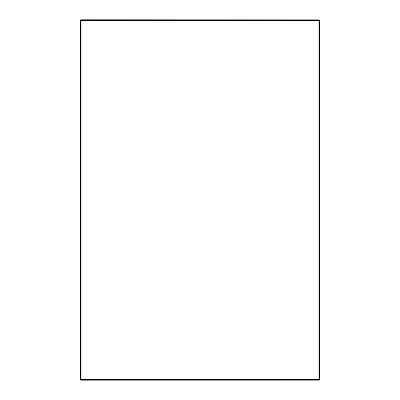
<?xml version="1.0" encoding="UTF-8"?>
<svg xmlns="http://www.w3.org/2000/svg" width="400" height="400" viewBox="0 0 400 400"><rect width="100%" height="100%" fill="white"/><g stroke="black" fill="none" stroke-linecap="round" stroke-linejoin="round"><path stroke-width="0.6" d="M80.44 20.395L80.83 20L319.445 20.115L319.445 379.885L80.83 380L80.44 379.605L80.44 20.395L80.83 20.115L319.365 20.195L319.445 379.605L319.17 379.885L80.635 379.805L80.555 20.395M319.17 20.395L80.83 20.395L80.83 379.605L319.17 379.605L319.17 20.395"/></g></svg>
